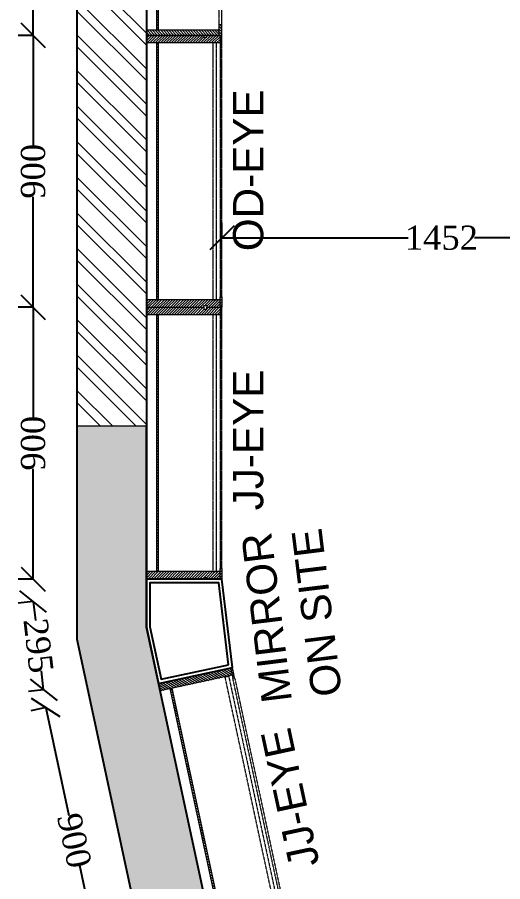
# Model space of a CAD drawing. Header units: millimetres. Extents: x 247811 to 254473, y -206991 to -192801.
# Drawn here: x 247902 to 249508, y -204218 to -201356 of the extents above; entities that cross this region are included whole.
import ezdxf

# ---------------------------------------------------------------- set-up
doc = ezdxf.new("R2010")
doc.units = ezdxf.units.MM
doc.header["$LTSCALE"] = 0.1
doc.header["$MEASUREMENT"] = 0
doc.header["$PDMODE"] = 3
doc.linetypes.add('a_p6_plan_L18$0$HIDDEN', pattern=[0.375, 0.25, -0.125])
doc.linetypes.add('ACAD_ISO03W100', pattern=[30, 12, -18])
for name, color, linetype, lineweight in [('A-DIM', 31, 'Continuous', 15), ('Column', 243, 'Continuous', 9), ('Floor-Unit', 1, 'Continuous', 13), ('HIDDEN LINE', 177, 'Continuous', 0), ('LENS_HATCH_WALL', 251, 'Continuous', 5), ('LENS_PARTITION', 21, 'Continuous', 25), ('LENS_TEXT', 4, 'Continuous', 5), ('LN-ELEVATION-1', 81, 'Continuous', 13), ('LN-ELEVATION-3', 125, 'a_p6_plan_L18$0$HIDDEN', 18), ('LN-ELEVATION-4', 145, 'Continuous', 13), ('LN-HATCH', 251, 'Continuous', 0)]:
    doc.layers.add(name, color=color, linetype=linetype, lineweight=lineweight)
doc.layers.add('Column hatch', color=252, linetype='Continuous', lineweight=20, true_color=0x8a8a8a)
doc.layers.add('wall', color=5, linetype='Continuous')
doc.styles.add('LK by Kuldeepak', font='times.ttf')
doc.styles.get("Standard").update_dxf_attribs({"font": 'arial.ttf'})
doc.dimstyles.new('LK BY KULDEEPAK', dxfattribs={"dimtxt": 80, "dimasz": 80, "dimexe": 50, "dimexo": 1, "dimtad": 0, "dimdec": 0, "dimtxsty": 'LK by Kuldeepak', "dimblk": 'OBLIQUE', "dimcen": 2.5, "dimclrd": 250, "dimclre": 250, "dimclrt": 256, "dimadec": 0, "dimazin": 0, "dimtfac": 1, "dimtdec": 0, "dimtmove": 0, "dimatfit": 3, "dimfxl": 1, "dimarcsym": 0})
pattern_1 = [(45, (4208834.247, 1706614.74), (-4.4901280605, 4.4901280605), [])]
pattern_2 = [(45, (4209134.247, 1706614.74), (-4.4901280605, 4.4901280605), [])]
pattern_3 = [(45, (3990327.2935, 1709214.6916), (-4.4901280605, 4.4901280605), [])]

# ---------------------------------------------------------------- blocks, each defined once
blk = doc.blocks.new('dfbdfhq')
at = {"layer": 'LN-HATCH', "ltscale": 0.5}
h = blk.add_hatch(dxfattribs=at)
h.set_pattern_fill('ANSI31', color=256, scale=50)
h.paths.add_polyline_path([(-911.8, 0), (-911.8, -190), (-905.8, -190), (-905.8, -200), (-911.8, -200), (-911.8, -244), (-886.8, -244), (-886.8, 0)])
h = blk.add_hatch(dxfattribs=at)
h.set_pattern_fill('ANSI31', color=256, scale=2)
h.set_pattern_definition(pattern_1)
h.paths.add_polyline_path([(-11.8, 0), (-11.8, -190), (-17.8, -190), (-17.8, -200), (-11.8, -200), (-11.8, -244), (-36.8, -244), (-36.8, 0)])
h = blk.add_hatch(dxfattribs=at)
h.set_pattern_fill('ANSI31', color=256, scale=2)
h.set_pattern_definition(pattern_2)
h.paths.add_polyline_path([(-36.8, -40), (-886.8, -40), (-886.8, -34), (-36.8, -34)])
h = blk.add_hatch(dxfattribs=at)
h.set_pattern_fill('ANSI31', color=256, scale=2)
h.set_pattern_definition(pattern_2)
h.paths.add_polyline_path([(-876.8, -244), (-876.8, -250), (-911.8, -250), (-911.8, -244)])
h = blk.add_hatch(dxfattribs=at)
h.set_pattern_fill('ANSI31', color=256, scale=2)
h.set_pattern_definition(pattern_1)
h.paths.add_polyline_path([(-46.8, -244), (-46.8, -250), (-11.8, -250), (-11.8, -244)])
at = {"layer": 'LN-ELEVATION-1', "ltscale": 0.5}
for points in [[(-911.8, 0), (-911.8, -190), (-905.8, -190), (-905.8, -200), (-911.8, -200), (-911.8, -244), (-886.8, -244), (-886.8, 0)], [(-11.8, 0), (-11.8, -190), (-17.8, -190), (-17.8, -200), (-11.8, -200), (-11.8, -244), (-36.8, -244), (-36.8, 0)], [(-36.8, -40), (-886.8, -40), (-886.8, -34), (-36.8, -34)], [(-876.8, -244), (-876.8, -250), (-911.8, -250), (-911.8, -244)], [(-46.8, -244), (-46.8, -250), (-11.8, -250), (-11.8, -244)]]:
    blk.add_lwpolyline(points, close=True, dxfattribs=at)
at = {"layer": 'LN-ELEVATION-3', "ltscale": 0.5}
for p, q in [((-886.8, 0), (-36.8, 0)), ((-876.8, -244), (-46.8, -244)), ((-46.8, -250), (-876.8, -250))]:
    blk.add_line(p, q, dxfattribs=at)
at = {"layer": 'LN-ELEVATION-4', "linetype": 'ACAD_ISO03W100', "ltscale": 0.05}
blk.add_lwpolyline([(-886.8, -220), (-36.8, -220), (-36.8, -232), (-886.8, -232)], close=True, dxfattribs=at)
blk = doc.blocks.new('sdvgfrwer')
at = {"layer": 'LN-HATCH', "ltscale": 0.5}
h = blk.add_hatch(dxfattribs=at)
h.set_pattern_fill('ANSI31', color=256, scale=2)
h.set_pattern_definition(pattern_3)
h.paths.add_polyline_path([(-600, 0), (-582, 0), (-582, -240), (-600, -240)])
h = blk.add_hatch(dxfattribs=at)
h.set_pattern_fill('ANSI31', color=256, scale=2)
h.set_pattern_definition([(45, (3975657.573, 1709214.6916), (-4.490128061, 4.490128061), [])])
h.paths.add_polyline_path([(-18, 0), (0, 0), (0, -240), (-18, -240)])
h = blk.add_hatch(dxfattribs=at)
h.set_pattern_fill('ANSI31', color=256, scale=2)
h.set_pattern_definition([(45, (3990252.2935, 1709214.6916), (-4.4901280605, 4.4901280605), [])])
h.paths.add_polyline_path([(-582, -40), (-18, -40), (-18, -34), (-582, -34)])
h = blk.add_hatch(dxfattribs=at)
h.set_pattern_fill('ANSI31', color=256, scale=2)
h.set_pattern_definition(pattern_3)
h.paths.add_polyline_path([(-600, -250), (-565, -250), (-565, -240), (-600, -240)])
h = blk.add_hatch(dxfattribs=at)
h.set_pattern_fill('ANSI31', color=256, scale=2)
h.set_pattern_definition([(45, (3990177.2935, 1709214.6916), (-4.4901280605, 4.4901280605), [])])
h.paths.add_polyline_path([(-35, -250), (0, -250), (0, -240), (-35, -240)])
at = {"layer": 'HIDDEN LINE', "linetype": 'ACAD_ISO03W100', "ltscale": 0.02}
for p, q in [((-35, -240), (-565, -240)), ((-565, -250), (-35, -250))]:
    blk.add_line(p, q, dxfattribs=at)
at = {"layer": 'LN-ELEVATION-1', "ltscale": 0.5}
for points in [[(-600, 0), (-582, 0), (-582, -240), (-600, -240)], [(-18, 0), (0, 0), (0, -240), (-18, -240)], [(-582, -40), (-18, -40), (-18, -34), (-582, -34)], [(-600, -250), (-565, -250), (-565, -240), (-600, -240)], [(-35, -250), (0, -250), (0, -240), (-35, -240)]]:
    blk.add_lwpolyline(points, close=True, dxfattribs=at)
at = {"layer": 'LN-ELEVATION-4'}
blk.add_line((-18, 0), (-582, 0), dxfattribs=at)
blk = doc.blocks.new('A$C3d5c696c')
at = {"layer": 'Column hatch'}
h = blk.add_hatch(color=256, dxfattribs=at)
h.dxf.hatch_style = 1
h.paths.add_polyline_path([(-492.4, 3400.1), (-492.4, 4065), (-722.2, 4064.9), (-722.1, 3359.6), (-498.7, 2320.2), (-268.8, 2360)])
at = {"layer": 'LENS_HATCH_WALL', "ltscale": 12}
h = blk.add_hatch(dxfattribs=at)
h.set_pattern_fill('ANSI32', color=256, scale=222, angle=90, style=0)
h.set_pattern_definition([(135, (-1636301.92, -26491450.07), (-58.86663953, -58.86663953), []), (135, (-1636301.92, -26491410.83), (-58.86663953, -58.86663953), [])])
h.paths.add_polyline_path([(5255.1, 3630.6), (5026.2, 3607.6), (5182, 2055.4), (5410.8, 2078.4)])
h.paths.add_polyline_path([(5171.9, 7060.9), (4941.9, 7059.3), (4961.3, 4254.4), (5191.2, 4277.5)])
h.paths.add_polyline_path([(5153.9, 9655.9), (4923.9, 9654.3), (4934.6, 8109.3), (5164.6, 8110.9)])
h.paths.add_polyline_path([(5125.8, 13700.8), (-724, 13660.2), (-723.5, 10666.7), (-496.1, 10666.7), (-492.4, 10666.7), (-492.4, 10861.9), (-504.7, 12631.8), (-492.4, 12631.9), (-492.4, 13431.8), (4897.4, 13469.2), (4916.6, 10704.2), (5146.6, 10705.8)])
h.paths.add_polyline_path([(-492.4, 9616.7), (-723.3, 9616.7), (-723, 8063.9), (-492.4, 8065.5)])
h.paths.add_polyline_path([(-492.4, 7015.5), (-722.8, 7013.9), (-722.2, 4065), (-492.4, 4066.6)])
edge = h.paths.add_edge_path()
edge.add_line((-268.8, 2360), (-498.7, 2320.2))
edge.add_line((-498.7, 2320.2), (1.6, 0.5))
edge.add_line((1.6, 0.5), (221.5, 71.6))
edge.add_line((221.5, 71.6), (-268.8, 2360))
at = {"layer": 'Column'}
blk.add_line((-492.4, 4065), (-722.2, 4064.9), dxfattribs=at)
at = {"layer": 'wall', "color": 1}
blk.add_line((0, 0), (-721.9, 3358.9), dxfattribs=at)
for points in [[(5146.6, 10705.8), (5125.8, 13700.8), (-724, 13660.2), (-722.1, 3359.6)], [(4916.6, 10704.2), (4897.4, 13469.2), (-492.4, 13431.8), (-492.4, 3400.1)], [(223.1, 72.1), (-492.4, 3400.1), (-492.4, 4065)]]:
    blk.add_lwpolyline(points, dxfattribs=at)
blk = doc.blocks.new('_Oblique')
at = {"color": 0, "linetype": 'ByBlock', "lineweight": -2}
blk.add_line((-0.5, -0.5), (0.5, 0.5), dxfattribs=at)
blk = doc.blocks.new('*D44')
at = {"layer": 'A-DIM', "color": 250, "lineweight": -2, "transparency": 16777216}
for p, q in [((247996.6, -203641.4), (247947.5, -203652)), ((247996.4, -203641.5), (248073.2, -203998.5)), ((248185.6, -204521.4), (248108.8, -204164.3)), ((248185.8, -204521.3), (248136.7, -204531.9))]:
    blk.add_line(p, q, dxfattribs=at)
at = {"layer": 'Defpoints', "color": 0, "transparency": 16777216}
for p in [(248369.6, -203561.3), (247996.4, -203641.5), (248558.7, -204441.1)]:
    blk.add_point(p, dxfattribs=at)
at = {"layer": 'A-DIM', "color": 250, "lineweight": -2, "transparency": 16777216, "xscale": 80, "yscale": 80, "zscale": 80}
for p, rotation in [((247996.4, -203641.5), 102.1338263204355), ((248185.6, -204521.4), 282.1338263204355)]:
    blk.add_blockref('_Oblique', p, dxfattribs=dict(at, rotation=rotation))
at = {"layer": 'A-DIM', "transparency": 16777216, "insert": (248091, -204081.4), "char_height": 80, "attachment_point": 5, "rotation": 282.1338, "style": 'LK by Kuldeepak'}
blk.add_mtext('900', dxfattribs=at)
blk = doc.blocks.new('*D45')
at = {"layer": 'A-DIM', "color": 250, "lineweight": -2, "transparency": 16777216}
for p, q in [((247955.1, -203289.8), (247905.3, -203295.7)), ((247954.9, -203289.8), (247962.3, -203352.6)), ((247989.5, -203582.4), (247982, -203519.6)), ((247989.6, -203582.4), (247939.8, -203588.3))]:
    blk.add_line(p, q, dxfattribs=at)
at = {"layer": 'Defpoints', "color": 0, "transparency": 16777216}
for p in [(248579.4, -203216.1), (247954.9, -203289.8), (248614, -203508.7)]:
    blk.add_point(p, dxfattribs=at)
at = {"layer": 'A-DIM', "color": 250, "lineweight": -2, "transparency": 16777216, "xscale": 80, "yscale": 80, "zscale": 80}
for p, rotation in [((247954.9, -203289.8), 96.72975257010042), ((247989.5, -203582.4), 276.7297525701004)]:
    blk.add_blockref('_Oblique', p, dxfattribs=dict(at, rotation=rotation))
at = {"layer": 'A-DIM', "transparency": 16777216, "insert": (247972.2, -203436.1), "char_height": 80, "attachment_point": 5, "rotation": 276.7298, "style": 'LK by Kuldeepak'}
blk.add_mtext('295', dxfattribs=at)
blk = doc.blocks.new('*D46')
at = {"layer": 'A-DIM', "color": 250, "lineweight": -2, "transparency": 16777216}
for p, q in [((247955.1, -202316.1), (247904.9, -202316.1)), ((247954.9, -202316.1), (247954.9, -202681.3)), ((247954.9, -203216.1), (247954.9, -202850.9)), ((247955.1, -203216.1), (247904.9, -203216.1))]:
    blk.add_line(p, q, dxfattribs=at)
at = {"layer": 'Defpoints', "color": 0, "transparency": 16777216}
for p in [(248329.4, -202316.1), (247954.9, -203216.1), (248329.4, -203216.1)]:
    blk.add_point(p, dxfattribs=at)
at = {"layer": 'A-DIM', "color": 250, "lineweight": -2, "transparency": 16777216, "xscale": 80, "yscale": 80, "zscale": 80}
for p, rotation in [((247954.9, -202316.1), 90), ((247954.9, -203216.1), 270)]:
    blk.add_blockref('_Oblique', p, dxfattribs=dict(at, rotation=rotation))
at = {"layer": 'A-DIM', "transparency": 16777216, "insert": (247954.9, -202766.1), "char_height": 80, "attachment_point": 5, "rotation": 90, "style": 'LK by Kuldeepak'}
blk.add_mtext('900', dxfattribs=at)
blk = doc.blocks.new('*D47')
at = {"layer": 'A-DIM', "color": 250, "lineweight": -2, "transparency": 16777216}
for p, q in [((247955.1, -201416.1), (247904.9, -201416.1)), ((247954.9, -201416.1), (247954.9, -201781.3)), ((247954.9, -202316.1), (247954.9, -201950.9)), ((247955.1, -202316.1), (247904.9, -202316.1))]:
    blk.add_line(p, q, dxfattribs=at)
at = {"layer": 'Defpoints', "color": 0, "transparency": 16777216}
for p in [(247954.9, -201416.1), (248329.4, -201416.1), (248329.4, -202316.1)]:
    blk.add_point(p, dxfattribs=at)
at = {"layer": 'A-DIM', "color": 250, "lineweight": -2, "transparency": 16777216, "xscale": 80, "yscale": 80, "zscale": 80}
for p, rotation in [((247954.9, -201416.1), 90), ((247954.9, -202316.1), 270)]:
    blk.add_blockref('_Oblique', p, dxfattribs=dict(at, rotation=rotation))
at = {"layer": 'A-DIM', "transparency": 16777216, "insert": (247954.9, -201866.1), "char_height": 80, "attachment_point": 5, "rotation": 90, "style": 'LK by Kuldeepak'}
blk.add_mtext('900', dxfattribs=at)
blk = doc.blocks.new('*D48')
at = {"layer": 'A-DIM', "color": 250, "lineweight": -2, "transparency": 16777216}
for p, q in [((247955.1, -200816.1), (247904.9, -200816.1)), ((247954.9, -200816.1), (247954.9, -201031.6)), ((247954.9, -201416.1), (247954.9, -201200.7)), ((247955.1, -201416.1), (247904.9, -201416.1))]:
    blk.add_line(p, q, dxfattribs=at)
at = {"layer": 'Defpoints', "color": 0, "transparency": 16777216}
for p in [(247954.9, -200816.1), (248329.4, -200816.1), (248329.4, -201416.1)]:
    blk.add_point(p, dxfattribs=at)
at = {"layer": 'A-DIM', "color": 250, "lineweight": -2, "transparency": 16777216, "xscale": 80, "yscale": 80, "zscale": 80}
for p, rotation in [((247954.9, -200816.1), 90), ((247954.9, -201416.1), 270)]:
    blk.add_blockref('_Oblique', p, dxfattribs=dict(at, rotation=rotation))
at = {"layer": 'A-DIM', "transparency": 16777216, "insert": (247954.9, -201116.1), "char_height": 80, "attachment_point": 5, "rotation": 90, "style": 'LK by Kuldeepak'}
blk.add_mtext('600', dxfattribs=at)
blk = doc.blocks.new('*D91')
at = {"layer": 'A-DIM', "color": 250, "lineweight": -2, "transparency": 16777216}
for p, q in [((248579.4, -202086.5), (248579.4, -202036.4)), ((250031.1, -202086.5), (250031.1, -202036.4)), ((248579.4, -202086.4), (249195.9, -202086.4)), ((250031.1, -202086.4), (249414.7, -202086.4))]:
    blk.add_line(p, q, dxfattribs=at)
at = {"layer": 'Defpoints', "color": 0, "transparency": 16777216}
for p in [(248579.4, -202086.4), (248579.4, -202214.4), (250031.1, -202282.9)]:
    blk.add_point(p, dxfattribs=at)
at = {"layer": 'A-DIM', "color": 250, "lineweight": -2, "transparency": 16777216, "xscale": 80, "yscale": 80, "zscale": 80, "rotation": 180}
blk.add_blockref('_Oblique', (248579.4, -202086.4), dxfattribs=at)
at = {"layer": 'A-DIM', "color": 250, "lineweight": -2, "transparency": 16777216, "xscale": 80, "yscale": 80, "zscale": 80}
blk.add_blockref('_Oblique', (250031.1, -202086.4), dxfattribs=at)
at = {"layer": 'A-DIM', "transparency": 16777216, "insert": (249305.3, -202086.4), "char_height": 80, "attachment_point": 5, "style": 'LK by Kuldeepak'}
blk.add_mtext('1452', dxfattribs=at)

msp = doc.modelspace()

# ---------------------------------------------------------------- linework, layer by layer
at = {"layer": 'LENS_PARTITION'}
for points in [[(248614, -203508.7), (248579.4, -203216.1), (248329.4, -203216.1), (248329.4, -203374.7), (248369.6, -203561.3)], [(248600.8, -203499.3), (248568.8, -203228.1), (248341.4, -203228.1), (248341.4, -203373.4), (248378.8, -203547)]]:
    msp.add_lwpolyline(points, close=True, dxfattribs=at)

# ---------------------------------------------------------------- block references
at = {"layer": 'Floor-Unit'}
for name, p, rotation in [('sdvgfrwer', (248329.4, -200816.1), 90), ('dfbdfhq', (248367.1, -203549.7), 102.1338263203743)]:
    msp.add_blockref(name, p, dxfattribs=dict(at, rotation=rotation))
at = {"layer": 'Floor-Unit', "xscale": -1, "rotation": 90}
for p in [(248329.4, -202327.9), (248329.4, -203227.9)]:
    msp.add_blockref('dfbdfhq', p, dxfattribs=at)
at = {"layer": 'wall', "color": 1}
msp.add_blockref('A$C3d5c696c', (248821.9, -206774.8), dxfattribs=at)

# ---------------------------------------------------------------- texts
at = {"layer": 'LENS_TEXT', "linetype": 'Continuous', "ltscale": 3, "char_height": 100, "attachment_point": 5}
for s, insert, width, rotation in [('\\pxql;OD-EYE', (248666.8, -201919.8), 421.567, 90.0007), ('\\pxql;JJ-EYE', (248666.8, -202777.4), 421.567, 90.0007), ('\\pxql;MIRROR ON SITE', (248808.6, -203319.2), 595.365, 97.0461), ('\\pxql;JJ-EYE', (248828.5, -204048.9), 244.677, 102.1338)]:
    msp.add_mtext(s, dxfattribs=dict(at, insert=insert, width=width, rotation=rotation))

# ---------------------------------------------------------------- dimensions: what is measured, and where the dimension line sits
at = {"layer": 'A-DIM'}
for base, p1, p2, angle, override, picture, middle in [((247954.9, -200816.1), (248329.4, -201416.1), (248329.4, -200816.1), 90, {"dimtmove": 1, "dimfxl": 0.18, "dimfxlon": 1, "dimarcsym": 1}, '*D48', (247954.9, -201116.1)), ((247954.9, -201416.1), (248329.4, -202316.1), (248329.4, -201416.1), 90, {"dimtmove": 1, "dimfxl": 0.18, "dimfxlon": 1, "dimarcsym": 1}, '*D47', (247954.9, -201866.1)), ((247954.9, -203216.1), (248329.4, -202316.1), (248329.4, -203216.1), 90, {"dimfxl": 0.18, "dimfxlon": 1, "dimarcsym": 1}, '*D46', (247954.9, -202766.1)), ((247996.4, -203641.5), (248558.7, -204441.1), (248369.6, -203561.3), 282.1338, {"dimtmove": 1, "dimfxl": 0.18, "dimfxlon": 1, "dimarcsym": 1}, '*D44', (248091, -204081.4))]:
    dim = msp.add_linear_dim(base=base, p1=p1, p2=p2, angle=angle, dimstyle='LK BY KULDEEPAK', override=override, dxfattribs=at)
    dim.commit()
    dim.dimension.update_dxf_attribs({"geometry": picture, "text_midpoint": middle})
dim = msp.add_linear_dim(base=(248579.4, -202086.4), p1=(250031.1, -202282.9), p2=(248579.4, -202214.4), dimstyle='LK BY KULDEEPAK', override={"dimtmove": 1, "dimfxl": 0.18, "dimfxlon": 1, "dimarcsym": 1}, dxfattribs=at)
dim.commit()
dim.dimension.update_dxf_attribs({"geometry": '*D91', "text_midpoint": (249305.3, -202086.4)})
dim = msp.add_aligned_dim(p1=(248614, -203508.7), p2=(248579.4, -203216.1), distance=628.8, dimstyle='LK BY KULDEEPAK', override={"dimfxl": 0.18, "dimfxlon": 1, "dimarcsym": 1}, dxfattribs=at)
dim.commit()
dim.dimension.update_dxf_attribs({"geometry": '*D45', "text_midpoint": (247972.2, -203436.1)})

doc.saveas('drawing.dxf')
